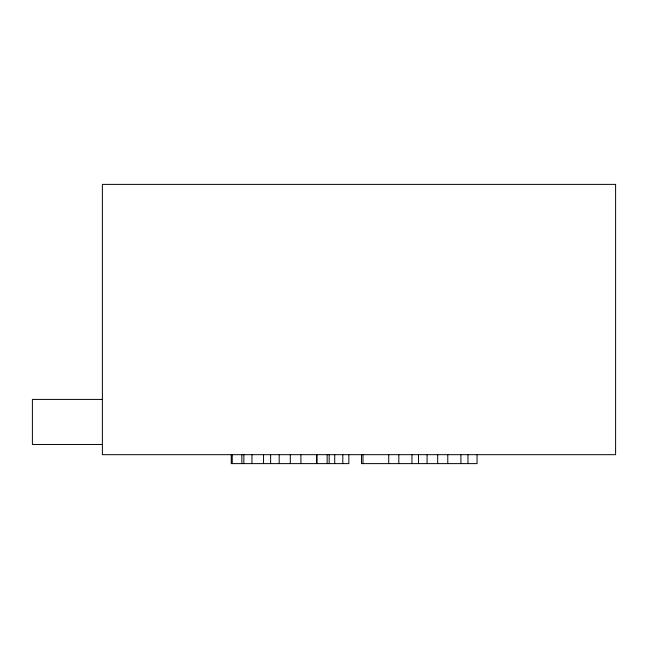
<?xml version="1.0" encoding="UTF-8"?>
<svg xmlns="http://www.w3.org/2000/svg" width="648" height="648" viewBox="0 0 648 648"><rect width="100%" height="100%" fill="white"/><g stroke="black" fill="none" stroke-linecap="round" stroke-linejoin="round"><path stroke-width="0.97" d="M102.384 399.419L32.4 399.419L32.4 444.471L102.384 444.471M477.058 454.677L477.058 463.612L361.471 463.612L361.471 454.677M467.969 454.677L467.969 463.612M460.906 454.677L460.906 463.612M447.784 454.677L447.784 463.612M437.684 454.677L437.684 463.612M427.089 454.677L427.089 463.612M418.503 454.677L418.503 463.612M411.942 454.677L411.942 463.612M398.82 454.677L398.82 463.612M388.727 454.677L388.727 463.612M362.985 454.677L362.985 463.612M348.851 454.677L348.851 463.612L231.247 463.612L231.247 454.677M342.8 454.677L342.8 463.612M334.724 454.677L334.724 463.612M329.168 454.677L329.168 463.612M327.151 454.677L327.151 463.612M317.058 454.677L317.058 463.612M316.548 454.677L316.548 463.612M300.907 454.677L300.907 463.612M290.304 454.677L290.304 463.612M279.199 454.677L279.199 463.612M270.621 454.677L270.621 463.612M263.55 454.677L263.55 463.612M251.942 454.677L251.942 463.612M243.867 454.677L243.867 463.612M241.85 454.677L241.85 463.612M232.259 454.677L232.259 463.612M615.6 184.388L102.384 184.388L102.384 454.677L615.6 454.677L615.6 184.388"/></g></svg>
